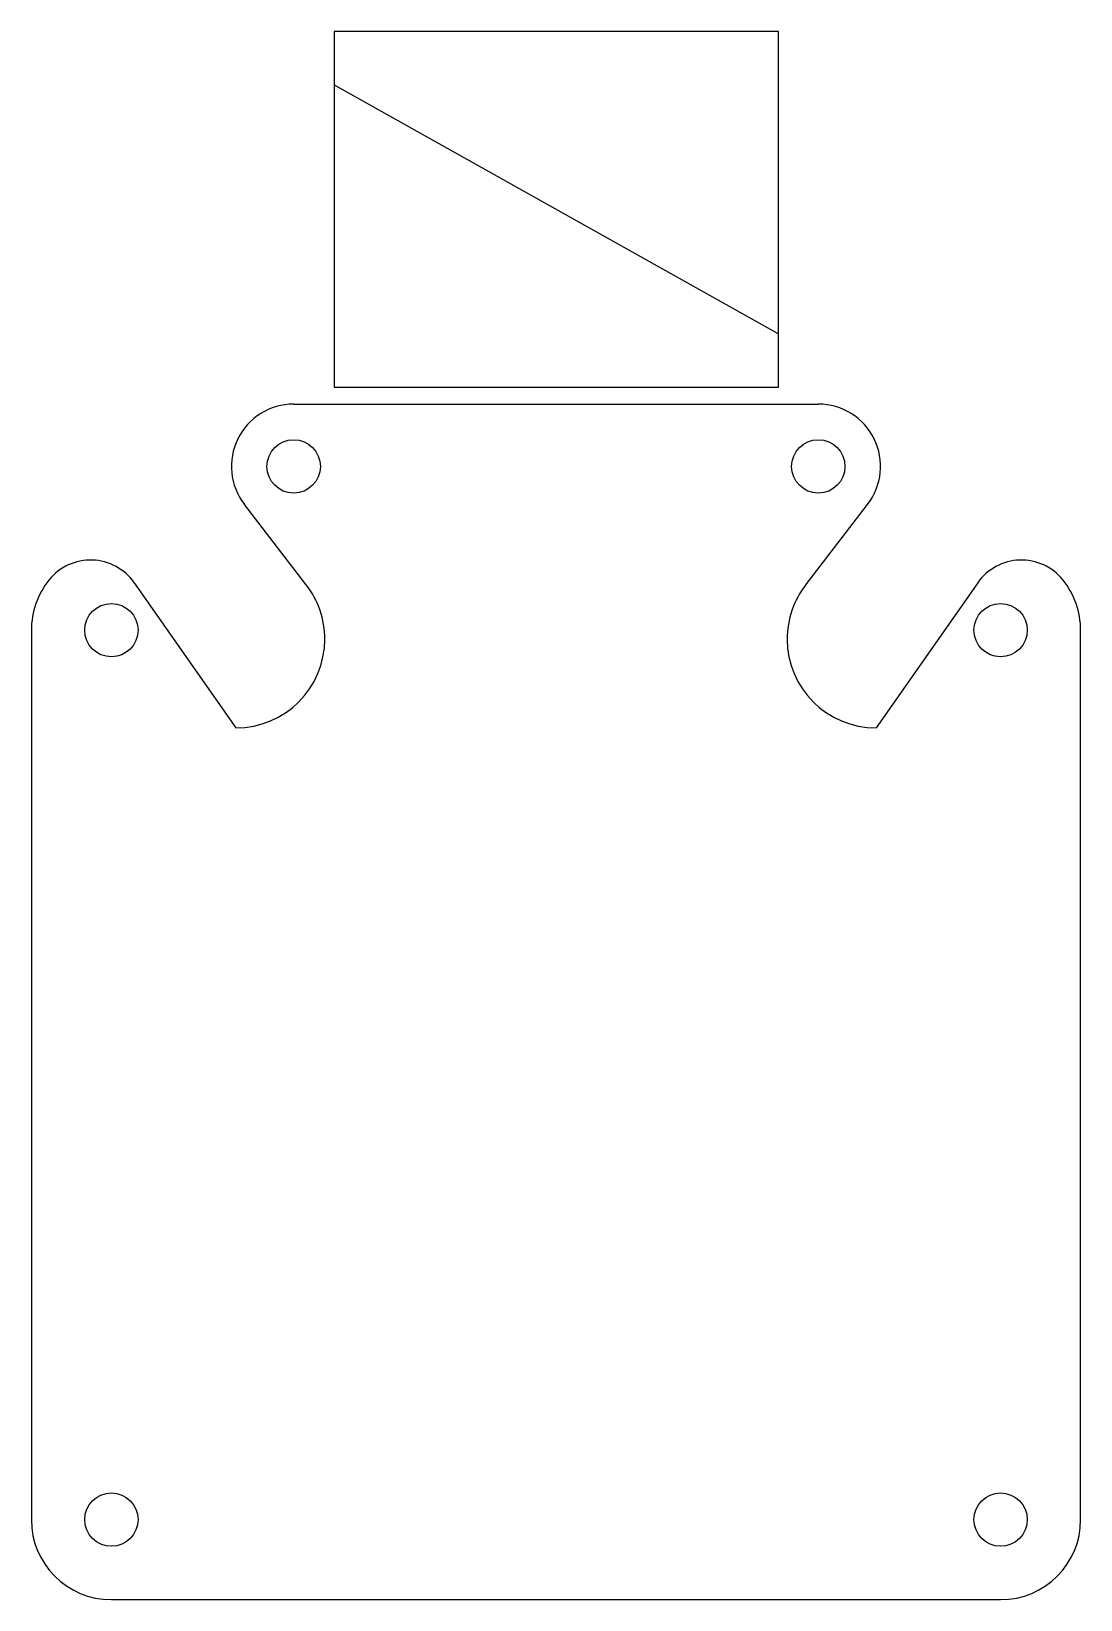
# Model space of a CAD drawing. Header units: millimetres. Extents: x 2837.9 to 2896.9, y 1672.6 to 1760.8.
import ezdxf

# ---------------------------------------------------------------- set-up
doc = ezdxf.new("R2010")
doc.units = ezdxf.units.MM

msp = doc.modelspace()

# ---------------------------------------------------------------- linework, layer by layer
for p, q in [((2854.885, 1760.782), (2854.885, 1757.782)), ((2879.885, 1760.782), (2854.885, 1760.782)), ((2879.885, 1743.782), (2879.885, 1760.782)), ((2854.885, 1757.782), (2854.885, 1740.782)), ((2854.885, 1757.782), (2879.885, 1743.782)), ((2879.885, 1740.782), (2879.885, 1743.782)), ((2854.885, 1740.782), (2879.885, 1740.782)), ((2852.617, 1739.826), (2882.117, 1739.826)), ((2853.327, 1729.676), (2849.846, 1734.189)), ((2881.408, 1729.676), (2884.889, 1734.189)), ((2843.656, 1729.782), (2849.367, 1721.622)), ((2891.079, 1729.782), (2885.367, 1721.622)), ((2837.867, 1727.122), (2837.867, 1677.122)), ((2896.867, 1677.122), (2896.867, 1727.122)), ((2842.367, 1672.622), (2892.367, 1672.622))]:
    msp.add_line(p, q)
for centre in [(2852.617, 1736.326), (2882.117, 1736.326), (2842.367, 1727.122), (2892.367, 1727.122), (2892.367, 1727.122), (2842.367, 1677.122), (2892.367, 1677.122)]:
    msp.add_circle(centre, 1.5)
for centre, radius, start, end in [((2852.617, 1736.326), 3.5, 90, 217.64136), ((2882.117, 1736.326), 3.5, 322.35864, 90), ((2841.198, 1728.062), 3, 34.99202, 141.22913), ((2893.537, 1728.062), 3, 38.77087, 145.00798), ((2842.367, 1727.122), 4.5, 141.22913, 180), ((2892.367, 1727.122), 4.5, 0, 38.77087), ((2849.367, 1726.622), 5, 0, 37.64136), ((2885.367, 1726.622), 5, 142.35864, 180), ((2849.367, 1726.622), 5, 270, 0), ((2885.367, 1726.622), 5, 180, 270), ((2842.367, 1677.122), 4.5, 180, 270), ((2892.367, 1677.122), 4.5, 270, 0)]:
    msp.add_arc(centre, radius, start, end)

doc.saveas('drawing.dxf')
